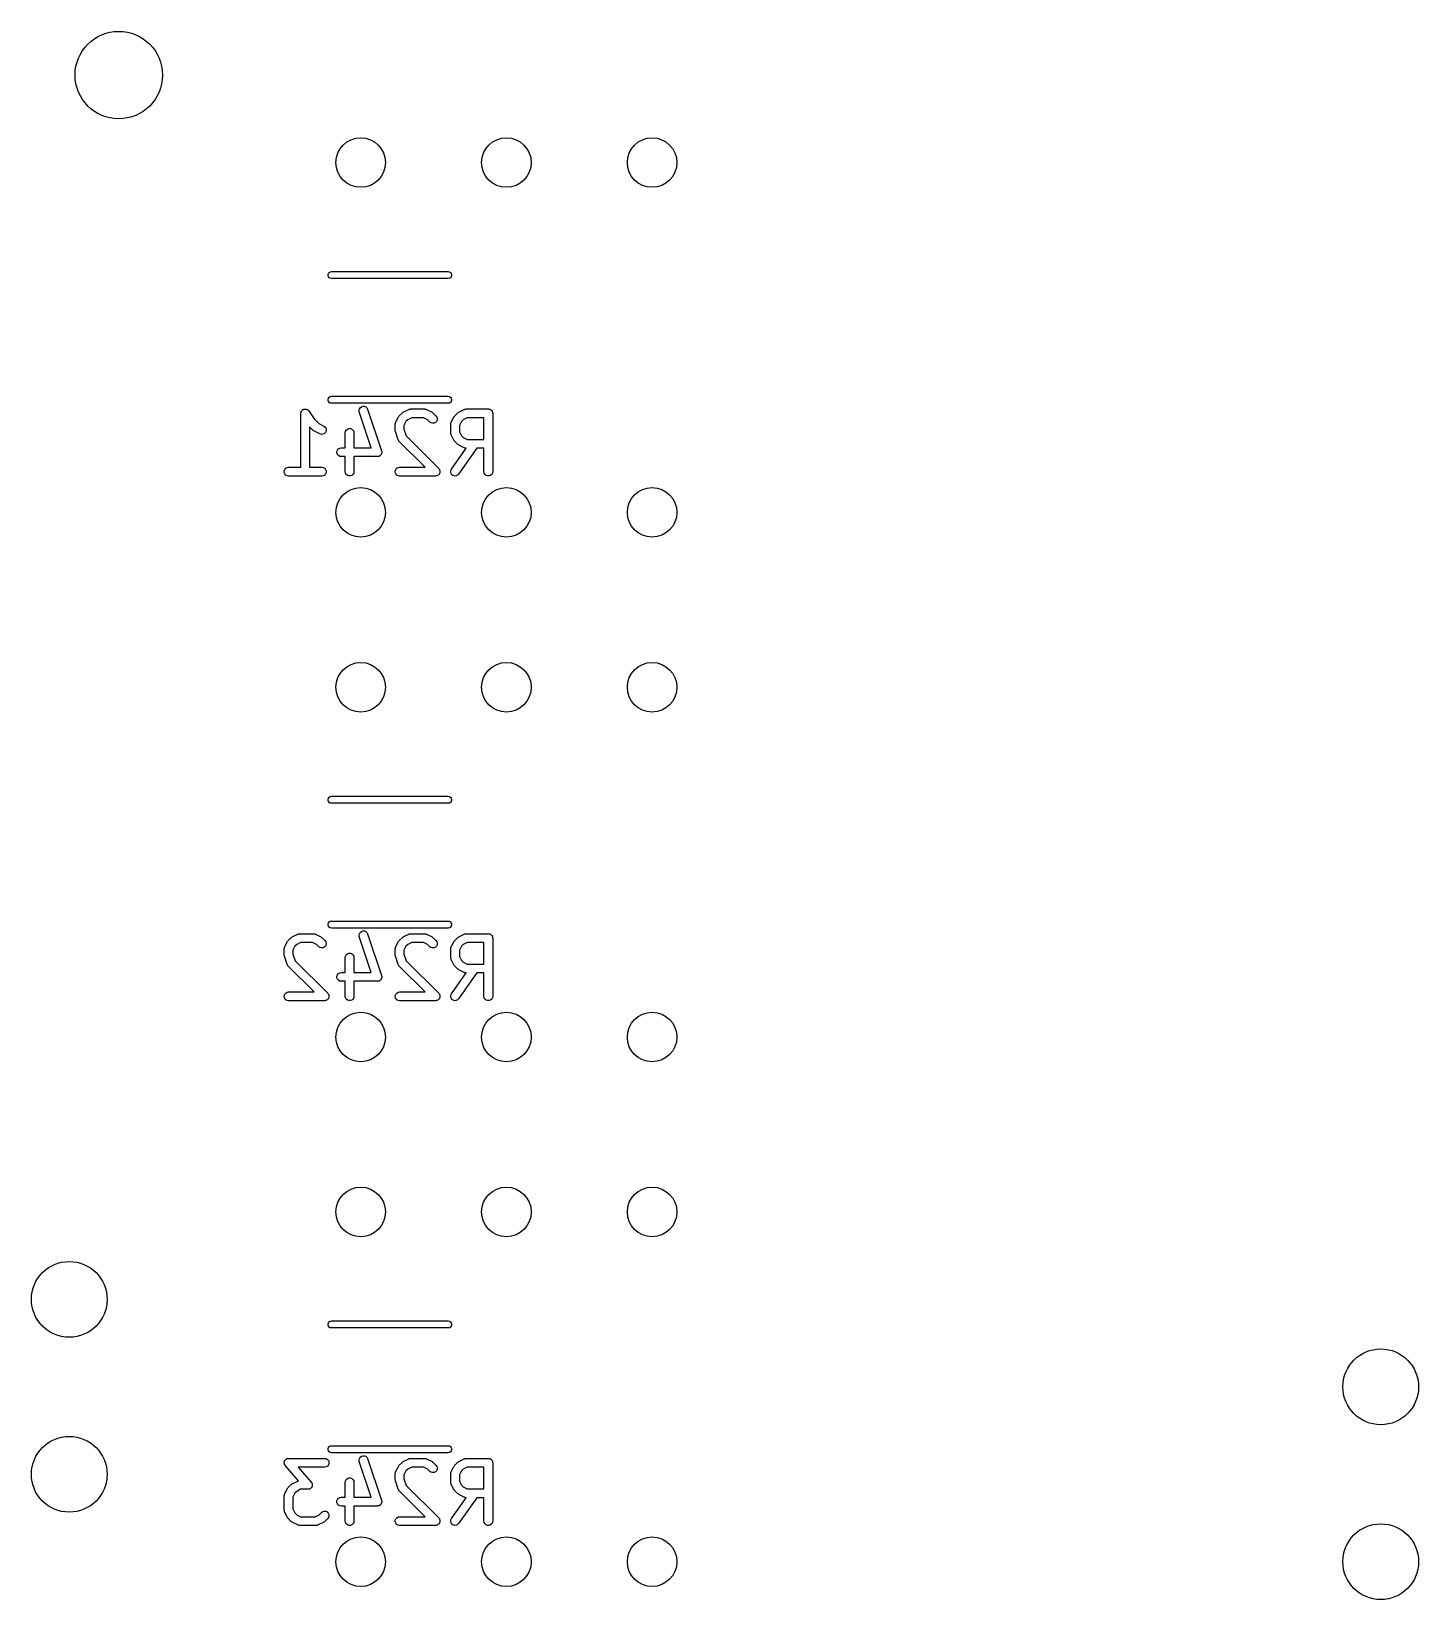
# Model space of a CAD drawing. Extents: x 25 to 326, y -201 to -21.
# Drawn here: x 186.85 to 210.65, y -200.65 to -173.75 of the extents above; entities that cross this region are included whole.
import ezdxf

# ---------------------------------------------------------------- set-up
doc = ezdxf.new("R2010")
doc.units = 0
doc.header["$MEASUREMENT"] = 0
doc.layers.add('BLACK', color=7, linetype='CONTINUOUS')

msp = doc.modelspace()

# ---------------------------------------------------------------- linework, layer by layer
at = {"layer": 'Black'}
for p, q in [((191.941, -177.92), (191.948, -177.9)), ((191.941, -177.94), (191.941, -177.92)), ((191.948, -177.96), (191.941, -177.94)), ((191.948, -177.9), (191.961, -177.884)), ((191.961, -177.976), (191.948, -177.96)), ((191.961, -177.884), (191.979, -177.874)), ((191.979, -177.986), (191.961, -177.976)), ((191.979, -177.874), (192, -177.87)), ((192, -177.99), (191.979, -177.986)), ((192, -177.87), (194, -177.87)), ((194, -177.99), (192, -177.99)), ((194, -177.87), (194.021, -177.874)), ((194.021, -177.986), (194, -177.99)), ((194.021, -177.874), (194.039, -177.884)), ((194.039, -177.976), (194.021, -177.986)), ((194.039, -177.884), (194.052, -177.9)), ((194.052, -177.96), (194.039, -177.976)), ((194.052, -177.9), (194.059, -177.92)), ((194.059, -177.94), (194.052, -177.96)), ((194.059, -177.92), (194.059, -177.94)), ((191.526, -180.232), (191.535, -180.229)), ((191.535, -180.229), (191.539, -180.229)), ((191.539, -180.229), (191.543, -180.228)), ((191.543, -180.228), (191.552, -180.229)), ((191.552, -180.229), (191.561, -180.229)), ((191.561, -180.229), (191.565, -180.23)), ((191.565, -180.23), (191.569, -180.23)), ((191.569, -180.23), (191.577, -180.234)), ((191.941, -180.06), (191.948, -180.04)), ((191.941, -180.08), (191.941, -180.06)), ((191.948, -180.1), (191.941, -180.08)), ((191.948, -180.04), (191.961, -180.024)), ((191.961, -180.116), (191.948, -180.1)), ((191.961, -180.024), (191.979, -180.014)), ((191.979, -180.126), (191.961, -180.116)), ((191.979, -180.014), (192, -180.01)), ((192, -180.13), (191.979, -180.126)), ((192, -180.01), (194, -180.01)), ((194, -180.13), (192, -180.13)), ((192.473, -180.253), (192.478, -180.227)), ((192.478, -180.227), (192.492, -180.205)), ((192.492, -180.205), (192.512, -180.189)), ((192.512, -180.189), (192.537, -180.181)), ((192.537, -180.181), (192.563, -180.181)), ((192.563, -180.181), (192.587, -180.191)), ((192.587, -180.191), (192.606, -180.208)), ((192.606, -180.208), (192.619, -180.231)), ((193.331, -180.232), (193.34, -180.23)), ((193.34, -180.23), (193.349, -180.228)), ((193.349, -180.228), (193.353, -180.228)), ((193.353, -180.228), (193.357, -180.227)), ((193.357, -180.227), (193.595, -180.227)), ((193.595, -180.227), (193.599, -180.228)), ((193.599, -180.228), (193.604, -180.228)), ((193.604, -180.228), (193.612, -180.23)), ((193.612, -180.23), (193.621, -180.232)), ((194, -180.01), (194.021, -180.014)), ((194.021, -180.126), (194, -180.13)), ((194.021, -180.014), (194.039, -180.024)), ((194.039, -180.116), (194.021, -180.126)), ((194.039, -180.024), (194.052, -180.04)), ((194.052, -180.1), (194.039, -180.116)), ((194.052, -180.04), (194.059, -180.06)), ((194.059, -180.08), (194.052, -180.1)), ((194.059, -180.06), (194.059, -180.08)), ((194.284, -180.232), (194.293, -180.23)), ((194.293, -180.23), (194.301, -180.228)), ((194.301, -180.228), (194.305, -180.228)), ((194.305, -180.228), (194.31, -180.227)), ((194.31, -180.227), (194.69, -180.227)), ((194.69, -180.227), (194.697, -180.229)), ((194.697, -180.229), (194.703, -180.229)), ((194.703, -180.229), (194.71, -180.231)), ((191.473, -180.294), (191.476, -180.286)), ((191.473, -180.298), (191.473, -180.294)), ((191.473, -180.302), (191.473, -180.298)), ((191.473, -181.227), (191.473, -180.302)), ((191.476, -180.286), (191.477, -180.277)), ((191.477, -180.277), (191.479, -180.273)), ((191.479, -180.273), (191.48, -180.269)), ((191.48, -180.269), (191.486, -180.262)), ((191.486, -180.262), (191.49, -180.254)), ((191.49, -180.254), (191.493, -180.252)), ((191.493, -180.252), (191.496, -180.248)), ((191.496, -180.248), (191.503, -180.243)), ((191.503, -180.243), (191.51, -180.237)), ((191.51, -180.237), (191.514, -180.236)), ((191.514, -180.236), (191.517, -180.234)), ((191.517, -180.234), (191.526, -180.232)), ((191.577, -180.234), (191.585, -180.237)), ((191.585, -180.237), (191.588, -180.24)), ((191.588, -180.24), (191.592, -180.242)), ((191.592, -180.242), (191.598, -180.248)), ((191.598, -180.248), (191.605, -180.254)), ((191.605, -180.254), (191.607, -180.258)), ((191.607, -180.258), (191.61, -180.261)), ((191.61, -180.261), (191.701, -180.397)), ((191.701, -180.397), (191.783, -180.479)), ((191.783, -180.479), (191.867, -180.521)), ((192.476, -180.278), (192.473, -180.253)), ((192.682, -180.894), (192.476, -180.278)), ((192.619, -180.231), (192.857, -180.945)), ((193.092, -180.484), (193.095, -180.476)), ((193.092, -180.489), (193.092, -180.484)), ((193.092, -180.493), (193.092, -180.489)), ((193.092, -180.588), (193.092, -180.493)), ((193.095, -180.476), (193.096, -180.467)), ((193.096, -180.467), (193.098, -180.463)), ((193.098, -180.463), (193.1, -180.459)), ((193.1, -180.459), (193.147, -180.364)), ((193.147, -180.364), (193.154, -180.354)), ((193.154, -180.354), (193.161, -180.345)), ((193.161, -180.345), (193.209, -180.297)), ((193.209, -180.297), (193.219, -180.29)), ((193.219, -180.29), (193.228, -180.283)), ((193.228, -180.283), (193.324, -180.235)), ((193.276, -180.442), (193.242, -180.511)), ((193.306, -180.412), (193.276, -180.442)), ((193.375, -180.377), (193.306, -180.412)), ((193.324, -180.235), (193.328, -180.234)), ((193.328, -180.234), (193.331, -180.232)), ((193.578, -180.377), (193.375, -180.377)), ((193.646, -180.412), (193.578, -180.377)), ((193.621, -180.232), (193.625, -180.234)), ((193.625, -180.234), (193.629, -180.235)), ((193.629, -180.235), (193.724, -180.283)), ((193.685, -180.451), (193.646, -180.412)), ((193.706, -180.466), (193.685, -180.451)), ((193.732, -180.472), (193.706, -180.466)), ((193.724, -180.283), (193.734, -180.29)), ((193.758, -180.47), (193.732, -180.472)), ((193.734, -180.29), (193.744, -180.297)), ((193.744, -180.297), (193.791, -180.345)), ((193.781, -180.459), (193.758, -180.47)), ((193.8, -180.441), (193.781, -180.459)), ((193.791, -180.345), (193.806, -180.366)), ((193.811, -180.417), (193.8, -180.441)), ((193.806, -180.366), (193.813, -180.391)), ((193.813, -180.391), (193.811, -180.417)), ((194.044, -180.493), (194.045, -180.489)), ((194.044, -180.636), (194.044, -180.493)), ((194.045, -180.484), (194.047, -180.476)), ((194.045, -180.489), (194.045, -180.484)), ((194.047, -180.476), (194.049, -180.467)), ((194.049, -180.467), (194.051, -180.463)), ((194.051, -180.463), (194.052, -180.459)), ((194.052, -180.459), (194.1, -180.364)), ((194.1, -180.364), (194.107, -180.354)), ((194.107, -180.354), (194.114, -180.345)), ((194.114, -180.345), (194.161, -180.297)), ((194.161, -180.297), (194.171, -180.29)), ((194.171, -180.29), (194.181, -180.283)), ((194.181, -180.283), (194.276, -180.235)), ((194.228, -180.442), (194.194, -180.511)), ((194.259, -180.412), (194.228, -180.442)), ((194.327, -180.377), (194.259, -180.412)), ((194.276, -180.235), (194.28, -180.234)), ((194.28, -180.234), (194.284, -180.232)), ((194.615, -180.377), (194.327, -180.377)), ((194.615, -180.751), (194.615, -180.377)), ((194.71, -180.231), (194.716, -180.232)), ((194.716, -180.232), (194.722, -180.235)), ((194.722, -180.235), (194.728, -180.237)), ((194.728, -180.237), (194.733, -180.242)), ((194.733, -180.242), (194.739, -180.245)), ((194.739, -180.245), (194.743, -180.25)), ((194.743, -180.25), (194.748, -180.254)), ((194.748, -180.254), (194.751, -180.26)), ((194.751, -180.26), (194.755, -180.265)), ((194.755, -180.265), (194.758, -180.271)), ((194.758, -180.271), (194.761, -180.277)), ((194.761, -180.277), (194.762, -180.283)), ((194.762, -180.283), (194.764, -180.289)), ((194.764, -180.289), (194.764, -180.296)), ((194.764, -180.296), (194.765, -180.302)), ((194.765, -180.302), (194.765, -181.302)), ((191.685, -180.594), (191.623, -180.531)), ((191.623, -180.531), (191.623, -181.227)), ((191.695, -180.6), (191.685, -180.594)), ((191.705, -180.608), (191.695, -180.6)), ((191.8, -180.655), (191.705, -180.608)), ((191.825, -180.663), (191.8, -180.655)), ((191.851, -180.661), (191.825, -180.663)), ((191.875, -180.651), (191.851, -180.661)), ((191.867, -180.521), (191.888, -180.537)), ((191.894, -180.633), (191.875, -180.651)), ((191.888, -180.537), (191.902, -180.558)), ((191.905, -180.609), (191.894, -180.633)), ((191.902, -180.558), (191.908, -180.584)), ((191.908, -180.584), (191.905, -180.609)), ((192.235, -180.636), (192.239, -180.61)), ((192.235, -180.894), (192.235, -180.636)), ((192.239, -180.61), (192.252, -180.588)), ((192.252, -180.588), (192.272, -180.571)), ((192.272, -180.571), (192.296, -180.562)), ((192.296, -180.562), (192.323, -180.562)), ((192.323, -180.562), (192.347, -180.571)), ((192.347, -180.571), (192.367, -180.588)), ((192.367, -180.588), (192.38, -180.61)), ((192.38, -180.61), (192.385, -180.636)), ((192.385, -180.636), (192.385, -180.894)), ((193.094, -180.6), (193.092, -180.588)), ((193.096, -180.612), (193.094, -180.6)), ((193.143, -180.755), (193.096, -180.612)), ((193.145, -180.758), (193.143, -180.755)), ((193.146, -180.763), (193.145, -180.758)), ((193.151, -180.77), (193.146, -180.763)), ((193.242, -180.511), (193.242, -180.576)), ((193.242, -180.576), (193.28, -180.69)), ((193.28, -180.69), (193.839, -181.249)), ((194.045, -180.64), (194.044, -180.636)), ((194.045, -180.644), (194.045, -180.64)), ((194.047, -180.653), (194.045, -180.644)), ((194.049, -180.661), (194.047, -180.653)), ((194.051, -180.665), (194.049, -180.661)), ((194.052, -180.669), (194.051, -180.665)), ((194.1, -180.764), (194.052, -180.669)), ((194.107, -180.774), (194.1, -180.764)), ((194.194, -180.511), (194.194, -180.618)), ((194.194, -180.618), (194.228, -180.687)), ((194.228, -180.687), (194.259, -180.717)), ((194.259, -180.717), (194.327, -180.751)), ((194.327, -180.751), (194.615, -180.751)), ((192.093, -180.956), (192.102, -180.932)), ((192.093, -180.982), (192.093, -180.956)), ((192.102, -181.007), (192.093, -180.982)), ((192.102, -180.932), (192.118, -180.912)), ((192.118, -181.027), (192.102, -181.007)), ((192.118, -180.912), (192.141, -180.899)), ((192.141, -181.04), (192.118, -181.027)), ((192.141, -180.899), (192.167, -180.894)), ((192.167, -180.894), (192.235, -180.894)), ((192.385, -180.894), (192.682, -180.894)), ((192.816, -181.037), (192.811, -181.04)), ((192.821, -181.035), (192.816, -181.037)), ((192.827, -181.03), (192.821, -181.035)), ((192.834, -181.027), (192.827, -181.03)), ((192.837, -181.022), (192.834, -181.027)), ((192.842, -181.019), (192.837, -181.022)), ((192.846, -181.012), (192.842, -181.019)), ((192.851, -181.007), (192.846, -181.012)), ((192.853, -181.001), (192.851, -181.007)), ((192.855, -180.997), (192.853, -181.001)), ((192.857, -180.989), (192.855, -180.997)), ((192.857, -180.945), (192.858, -180.951)), ((192.86, -180.982), (192.857, -180.989)), ((192.858, -180.951), (192.86, -180.956)), ((192.86, -180.956), (192.86, -180.964)), ((192.86, -180.964), (192.861, -180.971)), ((192.861, -180.971), (192.86, -180.977)), ((192.86, -180.977), (192.86, -180.982)), ((193.156, -180.778), (193.151, -180.77)), ((193.159, -180.78), (193.156, -180.778)), ((193.161, -180.784), (193.159, -180.78)), ((193.605, -181.227), (193.161, -180.784)), ((194.058, -181.259), (194.308, -180.901)), ((194.114, -180.784), (194.107, -180.774)), ((194.161, -180.832), (194.114, -180.784)), ((194.171, -180.838), (194.161, -180.832)), ((194.181, -180.846), (194.171, -180.838)), ((194.491, -180.901), (194.18, -181.345)), ((194.276, -180.893), (194.181, -180.846)), ((194.28, -180.895), (194.276, -180.893)), ((194.284, -180.897), (194.28, -180.895)), ((194.293, -180.898), (194.284, -180.897)), ((194.301, -180.901), (194.293, -180.898)), ((194.305, -180.9), (194.301, -180.901)), ((194.308, -180.901), (194.305, -180.9)), ((194.615, -180.901), (194.491, -180.901)), ((194.615, -181.302), (194.615, -180.901)), ((191.188, -181.289), (191.197, -181.265)), ((191.188, -181.315), (191.188, -181.289)), ((191.197, -181.265), (191.214, -181.245)), ((191.214, -181.245), (191.236, -181.232)), ((191.236, -181.232), (191.262, -181.227)), ((191.262, -181.227), (191.473, -181.227)), ((191.623, -181.227), (191.833, -181.227)), ((191.833, -181.227), (191.859, -181.232)), ((191.859, -181.232), (191.882, -181.245)), ((191.882, -181.245), (191.898, -181.265)), ((191.898, -181.265), (191.907, -181.289)), ((191.907, -181.289), (191.907, -181.315)), ((192.167, -181.044), (192.141, -181.04)), ((192.235, -181.044), (192.167, -181.044)), ((192.235, -181.302), (192.235, -181.044)), ((192.239, -181.328), (192.235, -181.302)), ((192.385, -181.302), (192.38, -181.328)), ((192.786, -181.044), (192.385, -181.044)), ((192.385, -181.044), (192.385, -181.302)), ((192.791, -181.043), (192.786, -181.044)), ((192.797, -181.043), (192.791, -181.043)), ((192.804, -181.041), (192.797, -181.043)), ((192.811, -181.04), (192.804, -181.041)), ((193.093, -181.289), (193.102, -181.265)), ((193.093, -181.315), (193.093, -181.289)), ((193.102, -181.265), (193.118, -181.245)), ((193.118, -181.245), (193.141, -181.232)), ((193.141, -181.232), (193.167, -181.227)), ((193.167, -181.227), (193.605, -181.227)), ((193.839, -181.249), (193.844, -181.257)), ((193.844, -181.257), (193.851, -181.265)), ((193.851, -181.265), (193.852, -181.268)), ((193.852, -181.268), (193.854, -181.271)), ((193.854, -181.271), (193.856, -181.28)), ((193.856, -181.28), (193.86, -181.289)), ((193.86, -181.289), (193.86, -181.293)), ((193.86, -181.293), (193.86, -181.296)), ((193.86, -181.296), (193.86, -181.306)), ((193.86, -181.306), (193.86, -181.315)), ((194.044, -181.309), (194.047, -181.283)), ((194.047, -181.283), (194.058, -181.259)), ((194.62, -181.328), (194.615, -181.302)), ((194.765, -181.302), (194.761, -181.328)), ((191.197, -181.34), (191.188, -181.315)), ((191.214, -181.36), (191.197, -181.34)), ((191.236, -181.373), (191.214, -181.36)), ((191.262, -181.377), (191.236, -181.373)), ((191.833, -181.377), (191.262, -181.377)), ((191.859, -181.373), (191.833, -181.377)), ((191.882, -181.36), (191.859, -181.373)), ((191.898, -181.34), (191.882, -181.36)), ((191.907, -181.315), (191.898, -181.34)), ((192.252, -181.351), (192.239, -181.328)), ((192.272, -181.367), (192.252, -181.351)), ((192.296, -181.376), (192.272, -181.367)), ((192.323, -181.376), (192.296, -181.376)), ((192.347, -181.367), (192.323, -181.376)), ((192.367, -181.351), (192.347, -181.367)), ((192.38, -181.328), (192.367, -181.351)), ((193.102, -181.34), (193.093, -181.315)), ((193.118, -181.36), (193.102, -181.34)), ((193.141, -181.373), (193.118, -181.36)), ((193.167, -181.377), (193.141, -181.373)), ((193.786, -181.377), (193.167, -181.377)), ((193.795, -181.376), (193.786, -181.377)), ((193.805, -181.375), (193.795, -181.376)), ((193.808, -181.373), (193.805, -181.375)), ((193.811, -181.373), (193.808, -181.373)), ((193.82, -181.368), (193.811, -181.373)), ((193.829, -181.364), (193.82, -181.368)), ((193.831, -181.361), (193.829, -181.364)), ((193.834, -181.36), (193.831, -181.361)), ((193.84, -181.352), (193.834, -181.36)), ((193.847, -181.345), (193.84, -181.352)), ((193.849, -181.342), (193.847, -181.345)), ((193.851, -181.34), (193.849, -181.342)), ((193.854, -181.331), (193.851, -181.34)), ((193.858, -181.322), (193.854, -181.331)), ((193.86, -181.315), (193.858, -181.319)), ((193.858, -181.319), (193.858, -181.322)), ((194.051, -181.334), (194.044, -181.309)), ((194.066, -181.355), (194.051, -181.334)), ((194.087, -181.37), (194.066, -181.355)), ((194.113, -181.377), (194.087, -181.37)), ((194.138, -181.375), (194.113, -181.377)), ((194.162, -181.364), (194.138, -181.375)), ((194.18, -181.345), (194.162, -181.364)), ((194.633, -181.351), (194.62, -181.328)), ((194.653, -181.367), (194.633, -181.351)), ((194.677, -181.376), (194.653, -181.367)), ((194.703, -181.376), (194.677, -181.376)), ((194.728, -181.367), (194.703, -181.376)), ((194.748, -181.351), (194.728, -181.367)), ((194.761, -181.328), (194.748, -181.351)), ((191.941, -186.92), (191.948, -186.9)), ((191.941, -186.94), (191.941, -186.92)), ((191.948, -186.96), (191.941, -186.94)), ((191.948, -186.9), (191.961, -186.884)), ((191.961, -186.884), (191.979, -186.874)), ((191.979, -186.874), (192, -186.87)), ((192, -186.87), (194, -186.87)), ((194, -186.87), (194.021, -186.874)), ((194.021, -186.874), (194.039, -186.884)), ((194.039, -186.884), (194.052, -186.9)), ((194.052, -186.9), (194.059, -186.92)), ((194.059, -186.94), (194.052, -186.96)), ((194.059, -186.92), (194.059, -186.94)), ((191.961, -186.976), (191.948, -186.96)), ((191.979, -186.986), (191.961, -186.976)), ((192, -186.99), (191.979, -186.986)), ((194, -186.99), (192, -186.99)), ((194.021, -186.986), (194, -186.99)), ((194.039, -186.976), (194.021, -186.986)), ((194.052, -186.96), (194.039, -186.976)), ((191.941, -189.06), (191.948, -189.04)), ((191.941, -189.08), (191.941, -189.06)), ((191.948, -189.1), (191.941, -189.08)), ((191.948, -189.04), (191.961, -189.024)), ((191.961, -189.116), (191.948, -189.1)), ((191.961, -189.024), (191.979, -189.014)), ((191.979, -189.014), (192, -189.01)), ((192, -189.01), (194, -189.01)), ((194, -189.01), (194.021, -189.014)), ((194.021, -189.014), (194.039, -189.024)), ((194.039, -189.024), (194.052, -189.04)), ((194.052, -189.1), (194.039, -189.116)), ((194.052, -189.04), (194.059, -189.06)), ((194.059, -189.08), (194.052, -189.1)), ((194.059, -189.06), (194.059, -189.08)), ((191.195, -189.459), (191.242, -189.364)), ((191.242, -189.364), (191.25, -189.354)), ((191.25, -189.354), (191.256, -189.345)), ((191.256, -189.345), (191.304, -189.297)), ((191.304, -189.297), (191.314, -189.29)), ((191.314, -189.29), (191.324, -189.283)), ((191.324, -189.283), (191.419, -189.235)), ((191.419, -189.235), (191.423, -189.234)), ((191.423, -189.234), (191.427, -189.232)), ((191.427, -189.232), (191.435, -189.23)), ((191.435, -189.23), (191.444, -189.228)), ((191.444, -189.228), (191.448, -189.228)), ((191.448, -189.228), (191.452, -189.227)), ((191.452, -189.227), (191.69, -189.227)), ((191.69, -189.227), (191.695, -189.228)), ((191.695, -189.228), (191.699, -189.228)), ((191.699, -189.228), (191.707, -189.23)), ((191.707, -189.23), (191.716, -189.232)), ((191.716, -189.232), (191.72, -189.234)), ((191.72, -189.234), (191.724, -189.235)), ((191.724, -189.235), (191.819, -189.283)), ((191.819, -189.283), (191.829, -189.29)), ((191.829, -189.29), (191.839, -189.297)), ((191.839, -189.297), (191.886, -189.345)), ((191.886, -189.345), (191.901, -189.366)), ((191.901, -189.366), (191.908, -189.391)), ((191.979, -189.126), (191.961, -189.116)), ((192, -189.13), (191.979, -189.126)), ((194, -189.13), (192, -189.13)), ((192.473, -189.253), (192.478, -189.227)), ((192.476, -189.278), (192.473, -189.253)), ((192.682, -189.894), (192.476, -189.278)), ((192.478, -189.227), (192.492, -189.205)), ((192.492, -189.205), (192.512, -189.189)), ((192.512, -189.189), (192.537, -189.181)), ((192.537, -189.181), (192.563, -189.181)), ((192.563, -189.181), (192.587, -189.191)), ((192.587, -189.191), (192.606, -189.208)), ((192.606, -189.208), (192.619, -189.231)), ((192.619, -189.231), (192.857, -189.945)), ((193.1, -189.459), (193.147, -189.364)), ((193.147, -189.364), (193.154, -189.354)), ((193.154, -189.354), (193.161, -189.345)), ((193.161, -189.345), (193.209, -189.297)), ((193.209, -189.297), (193.219, -189.29)), ((193.219, -189.29), (193.228, -189.283)), ((193.228, -189.283), (193.324, -189.235)), ((193.324, -189.235), (193.328, -189.234)), ((193.328, -189.234), (193.331, -189.232)), ((193.331, -189.232), (193.34, -189.23)), ((193.34, -189.23), (193.349, -189.228)), ((193.349, -189.228), (193.353, -189.228)), ((193.353, -189.228), (193.357, -189.227)), ((193.357, -189.227), (193.595, -189.227)), ((193.595, -189.227), (193.599, -189.228)), ((193.599, -189.228), (193.604, -189.228)), ((193.604, -189.228), (193.612, -189.23)), ((193.612, -189.23), (193.621, -189.232)), ((193.621, -189.232), (193.625, -189.234)), ((193.625, -189.234), (193.629, -189.235)), ((193.629, -189.235), (193.724, -189.283)), ((193.724, -189.283), (193.734, -189.29)), ((193.734, -189.29), (193.744, -189.297)), ((193.744, -189.297), (193.791, -189.345)), ((193.791, -189.345), (193.806, -189.366)), ((193.806, -189.366), (193.813, -189.391)), ((194.021, -189.126), (194, -189.13)), ((194.039, -189.116), (194.021, -189.126)), ((194.052, -189.459), (194.1, -189.364)), ((194.1, -189.364), (194.107, -189.354)), ((194.107, -189.354), (194.114, -189.345)), ((194.114, -189.345), (194.161, -189.297)), ((194.161, -189.297), (194.171, -189.29)), ((194.171, -189.29), (194.181, -189.283)), ((194.181, -189.283), (194.276, -189.235)), ((194.276, -189.235), (194.28, -189.234)), ((194.28, -189.234), (194.284, -189.232)), ((194.284, -189.232), (194.293, -189.23)), ((194.293, -189.23), (194.301, -189.228)), ((194.301, -189.228), (194.305, -189.228)), ((194.305, -189.228), (194.31, -189.227)), ((194.31, -189.227), (194.69, -189.227)), ((194.69, -189.227), (194.697, -189.229)), ((194.697, -189.229), (194.703, -189.229)), ((194.703, -189.229), (194.71, -189.231)), ((194.71, -189.231), (194.716, -189.232)), ((194.716, -189.232), (194.722, -189.235)), ((194.722, -189.235), (194.728, -189.237)), ((194.728, -189.237), (194.733, -189.242)), ((194.733, -189.242), (194.739, -189.245)), ((194.739, -189.245), (194.743, -189.25)), ((194.743, -189.25), (194.748, -189.254)), ((194.748, -189.254), (194.751, -189.26)), ((194.751, -189.26), (194.755, -189.265)), ((194.755, -189.265), (194.758, -189.271)), ((194.758, -189.271), (194.761, -189.277)), ((194.761, -189.277), (194.762, -189.283)), ((194.762, -189.283), (194.764, -189.289)), ((194.764, -189.289), (194.764, -189.296)), ((194.764, -189.296), (194.765, -189.302)), ((194.765, -189.302), (194.765, -190.302)), ((191.187, -189.484), (191.19, -189.476)), ((191.188, -189.489), (191.187, -189.484)), ((191.187, -189.493), (191.188, -189.489)), ((191.187, -189.588), (191.187, -189.493)), ((191.189, -189.6), (191.187, -189.588)), ((191.191, -189.612), (191.189, -189.6)), ((191.19, -189.476), (191.191, -189.467)), ((191.191, -189.467), (191.194, -189.463)), ((191.238, -189.755), (191.191, -189.612)), ((191.194, -189.463), (191.195, -189.459)), ((191.371, -189.442), (191.337, -189.511)), ((191.337, -189.511), (191.337, -189.576)), ((191.337, -189.576), (191.375, -189.69)), ((191.402, -189.412), (191.371, -189.442)), ((191.47, -189.377), (191.402, -189.412)), ((191.673, -189.377), (191.47, -189.377)), ((191.741, -189.412), (191.673, -189.377)), ((191.78, -189.451), (191.741, -189.412)), ((191.802, -189.466), (191.78, -189.451)), ((191.827, -189.472), (191.802, -189.466)), ((191.853, -189.47), (191.827, -189.472)), ((191.876, -189.459), (191.853, -189.47)), ((191.895, -189.441), (191.876, -189.459)), ((191.906, -189.417), (191.895, -189.441)), ((191.908, -189.391), (191.906, -189.417)), ((192.235, -189.636), (192.239, -189.61)), ((192.235, -189.894), (192.235, -189.636)), ((192.239, -189.61), (192.252, -189.588)), ((192.252, -189.588), (192.272, -189.571)), ((192.272, -189.571), (192.296, -189.562)), ((192.296, -189.562), (192.323, -189.562)), ((192.323, -189.562), (192.347, -189.571)), ((192.347, -189.571), (192.367, -189.588)), ((192.367, -189.588), (192.38, -189.61)), ((192.38, -189.61), (192.385, -189.636)), ((192.385, -189.636), (192.385, -189.894)), ((193.092, -189.484), (193.095, -189.476)), ((193.092, -189.489), (193.092, -189.484)), ((193.092, -189.493), (193.092, -189.489)), ((193.092, -189.588), (193.092, -189.493)), ((193.094, -189.6), (193.092, -189.588)), ((193.096, -189.612), (193.094, -189.6)), ((193.095, -189.476), (193.096, -189.467)), ((193.096, -189.467), (193.098, -189.463)), ((193.143, -189.755), (193.096, -189.612)), ((193.098, -189.463), (193.1, -189.459)), ((193.276, -189.442), (193.242, -189.511)), ((193.242, -189.511), (193.242, -189.576)), ((193.242, -189.576), (193.28, -189.69)), ((193.306, -189.412), (193.276, -189.442)), ((193.375, -189.377), (193.306, -189.412)), ((193.578, -189.377), (193.375, -189.377)), ((193.646, -189.412), (193.578, -189.377)), ((193.685, -189.451), (193.646, -189.412)), ((193.706, -189.466), (193.685, -189.451)), ((193.732, -189.472), (193.706, -189.466)), ((193.758, -189.47), (193.732, -189.472)), ((193.781, -189.459), (193.758, -189.47)), ((193.8, -189.441), (193.781, -189.459)), ((193.811, -189.417), (193.8, -189.441)), ((193.813, -189.391), (193.811, -189.417)), ((194.044, -189.493), (194.045, -189.489)), ((194.044, -189.636), (194.044, -189.493)), ((194.045, -189.64), (194.044, -189.636)), ((194.045, -189.484), (194.047, -189.476)), ((194.045, -189.489), (194.045, -189.484)), ((194.045, -189.644), (194.045, -189.64)), ((194.047, -189.653), (194.045, -189.644)), ((194.047, -189.476), (194.049, -189.467)), ((194.049, -189.467), (194.051, -189.463)), ((194.051, -189.463), (194.052, -189.459)), ((194.228, -189.442), (194.194, -189.511)), ((194.194, -189.511), (194.194, -189.618)), ((194.194, -189.618), (194.228, -189.687)), ((194.259, -189.412), (194.228, -189.442)), ((194.327, -189.377), (194.259, -189.412)), ((194.615, -189.377), (194.327, -189.377)), ((194.615, -189.751), (194.615, -189.377)), ((191.24, -189.758), (191.238, -189.755)), ((191.242, -189.763), (191.24, -189.758)), ((191.247, -189.77), (191.242, -189.763)), ((191.251, -189.778), (191.247, -189.77)), ((191.254, -189.78), (191.251, -189.778)), ((191.256, -189.784), (191.254, -189.78)), ((191.7, -190.227), (191.256, -189.784)), ((191.375, -189.69), (191.934, -190.249)), ((192.102, -189.932), (192.118, -189.912)), ((192.118, -189.912), (192.141, -189.899)), ((192.141, -189.899), (192.167, -189.894)), ((192.167, -189.894), (192.235, -189.894)), ((192.385, -189.894), (192.682, -189.894)), ((193.145, -189.758), (193.143, -189.755)), ((193.146, -189.763), (193.145, -189.758)), ((193.151, -189.77), (193.146, -189.763)), ((193.156, -189.778), (193.151, -189.77)), ((193.159, -189.78), (193.156, -189.778)), ((193.161, -189.784), (193.159, -189.78)), ((193.605, -190.227), (193.161, -189.784)), ((193.28, -189.69), (193.839, -190.249)), ((194.049, -189.661), (194.047, -189.653)), ((194.051, -189.665), (194.049, -189.661)), ((194.052, -189.669), (194.051, -189.665)), ((194.1, -189.764), (194.052, -189.669)), ((194.058, -190.259), (194.308, -189.901)), ((194.107, -189.774), (194.1, -189.764)), ((194.114, -189.784), (194.107, -189.774)), ((194.161, -189.832), (194.114, -189.784)), ((194.171, -189.838), (194.161, -189.832)), ((194.181, -189.846), (194.171, -189.838)), ((194.491, -189.901), (194.18, -190.345)), ((194.276, -189.893), (194.181, -189.846)), ((194.228, -189.687), (194.259, -189.717)), ((194.259, -189.717), (194.327, -189.751)), ((194.28, -189.895), (194.276, -189.893)), ((194.284, -189.897), (194.28, -189.895)), ((194.293, -189.898), (194.284, -189.897)), ((194.301, -189.901), (194.293, -189.898)), ((194.305, -189.9), (194.301, -189.901)), ((194.308, -189.901), (194.305, -189.9)), ((194.327, -189.751), (194.615, -189.751)), ((194.615, -189.901), (194.491, -189.901)), ((194.615, -190.302), (194.615, -189.901)), ((192.093, -189.956), (192.102, -189.932)), ((192.093, -189.982), (192.093, -189.956)), ((192.102, -190.007), (192.093, -189.982)), ((192.118, -190.027), (192.102, -190.007)), ((192.141, -190.04), (192.118, -190.027)), ((192.167, -190.044), (192.141, -190.04)), ((192.235, -190.044), (192.167, -190.044)), ((192.235, -190.302), (192.235, -190.044)), ((192.786, -190.044), (192.385, -190.044)), ((192.385, -190.044), (192.385, -190.302)), ((192.791, -190.043), (192.786, -190.044)), ((192.797, -190.043), (192.791, -190.043)), ((192.804, -190.041), (192.797, -190.043)), ((192.811, -190.04), (192.804, -190.041)), ((192.816, -190.037), (192.811, -190.04)), ((192.821, -190.035), (192.816, -190.037)), ((192.827, -190.03), (192.821, -190.035)), ((192.834, -190.027), (192.827, -190.03)), ((192.837, -190.022), (192.834, -190.027)), ((192.842, -190.019), (192.837, -190.022)), ((192.846, -190.012), (192.842, -190.019)), ((192.851, -190.007), (192.846, -190.012)), ((192.853, -190.001), (192.851, -190.007)), ((192.855, -189.997), (192.853, -190.001)), ((192.857, -189.989), (192.855, -189.997)), ((192.857, -189.945), (192.858, -189.951)), ((192.86, -189.982), (192.857, -189.989)), ((192.858, -189.951), (192.86, -189.956)), ((192.86, -189.956), (192.86, -189.964)), ((192.86, -189.964), (192.861, -189.971)), ((192.861, -189.971), (192.86, -189.977)), ((192.86, -189.977), (192.86, -189.982)), ((191.188, -190.289), (191.197, -190.265)), ((191.188, -190.315), (191.188, -190.289)), ((191.197, -190.34), (191.188, -190.315)), ((191.197, -190.265), (191.214, -190.245)), ((191.214, -190.36), (191.197, -190.34)), ((191.214, -190.245), (191.236, -190.232)), ((191.236, -190.373), (191.214, -190.36)), ((191.236, -190.232), (191.262, -190.227)), ((191.262, -190.377), (191.236, -190.373)), ((191.262, -190.227), (191.7, -190.227)), ((191.881, -190.377), (191.262, -190.377)), ((191.891, -190.376), (191.881, -190.377)), ((191.9, -190.375), (191.891, -190.376)), ((191.903, -190.373), (191.9, -190.375)), ((191.907, -190.373), (191.903, -190.373)), ((191.915, -190.368), (191.907, -190.373)), ((191.924, -190.364), (191.915, -190.368)), ((191.926, -190.361), (191.924, -190.364)), ((191.929, -190.36), (191.926, -190.361)), ((191.935, -190.352), (191.929, -190.36)), ((191.934, -190.249), (191.94, -190.257)), ((191.942, -190.345), (191.935, -190.352)), ((191.94, -190.257), (191.946, -190.265)), ((191.944, -190.342), (191.942, -190.345)), ((191.946, -190.34), (191.944, -190.342)), ((191.946, -190.265), (191.947, -190.268)), ((191.949, -190.331), (191.946, -190.34)), ((191.947, -190.268), (191.949, -190.271)), ((191.949, -190.271), (191.951, -190.28)), ((191.953, -190.322), (191.949, -190.331)), ((191.951, -190.28), (191.955, -190.289)), ((191.954, -190.319), (191.953, -190.322)), ((191.955, -190.315), (191.954, -190.319)), ((191.955, -190.289), (191.955, -190.293)), ((191.955, -190.293), (191.956, -190.296)), ((191.956, -190.296), (191.955, -190.306)), ((191.955, -190.306), (191.955, -190.315)), ((192.239, -190.328), (192.235, -190.302)), ((192.252, -190.351), (192.239, -190.328)), ((192.272, -190.367), (192.252, -190.351)), ((192.296, -190.376), (192.272, -190.367)), ((192.323, -190.376), (192.296, -190.376)), ((192.347, -190.367), (192.323, -190.376)), ((192.367, -190.351), (192.347, -190.367)), ((192.38, -190.328), (192.367, -190.351)), ((192.385, -190.302), (192.38, -190.328)), ((193.093, -190.289), (193.102, -190.265)), ((193.093, -190.315), (193.093, -190.289)), ((193.102, -190.34), (193.093, -190.315)), ((193.102, -190.265), (193.118, -190.245)), ((193.118, -190.36), (193.102, -190.34)), ((193.118, -190.245), (193.141, -190.232)), ((193.141, -190.373), (193.118, -190.36)), ((193.141, -190.232), (193.167, -190.227)), ((193.167, -190.377), (193.141, -190.373)), ((193.167, -190.227), (193.605, -190.227)), ((193.786, -190.377), (193.167, -190.377)), ((193.795, -190.376), (193.786, -190.377)), ((193.805, -190.375), (193.795, -190.376)), ((193.808, -190.373), (193.805, -190.375)), ((193.811, -190.373), (193.808, -190.373)), ((193.82, -190.368), (193.811, -190.373)), ((193.829, -190.364), (193.82, -190.368)), ((193.831, -190.361), (193.829, -190.364)), ((193.834, -190.36), (193.831, -190.361)), ((193.84, -190.352), (193.834, -190.36)), ((193.839, -190.249), (193.844, -190.257)), ((193.847, -190.345), (193.84, -190.352)), ((193.844, -190.257), (193.851, -190.265)), ((193.849, -190.342), (193.847, -190.345)), ((193.851, -190.34), (193.849, -190.342)), ((193.851, -190.265), (193.852, -190.268)), ((193.854, -190.331), (193.851, -190.34)), ((193.852, -190.268), (193.854, -190.271)), ((193.854, -190.271), (193.856, -190.28)), ((193.858, -190.322), (193.854, -190.331)), ((193.856, -190.28), (193.86, -190.289)), ((193.86, -190.315), (193.858, -190.319)), ((193.858, -190.319), (193.858, -190.322)), ((193.86, -190.289), (193.86, -190.293)), ((193.86, -190.293), (193.86, -190.296)), ((193.86, -190.296), (193.86, -190.306)), ((193.86, -190.306), (193.86, -190.315)), ((194.044, -190.309), (194.047, -190.283)), ((194.051, -190.334), (194.044, -190.309)), ((194.047, -190.283), (194.058, -190.259)), ((194.066, -190.355), (194.051, -190.334)), ((194.087, -190.37), (194.066, -190.355)), ((194.113, -190.377), (194.087, -190.37)), ((194.138, -190.375), (194.113, -190.377)), ((194.162, -190.364), (194.138, -190.375)), ((194.18, -190.345), (194.162, -190.364)), ((194.62, -190.328), (194.615, -190.302)), ((194.633, -190.351), (194.62, -190.328)), ((194.653, -190.367), (194.633, -190.351)), ((194.677, -190.376), (194.653, -190.367)), ((194.703, -190.376), (194.677, -190.376)), ((194.728, -190.367), (194.703, -190.376)), ((194.748, -190.351), (194.728, -190.367)), ((194.761, -190.328), (194.748, -190.351)), ((194.765, -190.302), (194.761, -190.328)), ((191.941, -195.92), (191.948, -195.9)), ((191.941, -195.94), (191.941, -195.92)), ((191.948, -195.96), (191.941, -195.94)), ((191.948, -195.9), (191.961, -195.884)), ((191.961, -195.976), (191.948, -195.96)), ((191.961, -195.884), (191.979, -195.874)), ((191.979, -195.986), (191.961, -195.976)), ((191.979, -195.874), (192, -195.87)), ((192, -195.99), (191.979, -195.986)), ((192, -195.87), (194, -195.87)), ((194, -195.99), (192, -195.99)), ((194, -195.87), (194.021, -195.874)), ((194.021, -195.986), (194, -195.99)), ((194.021, -195.874), (194.039, -195.884)), ((194.039, -195.976), (194.021, -195.986)), ((194.039, -195.884), (194.052, -195.9)), ((194.052, -195.96), (194.039, -195.976)), ((194.052, -195.9), (194.059, -195.92)), ((194.059, -195.94), (194.052, -195.96)), ((194.059, -195.92), (194.059, -195.94)), ((191.203, -198.255), (191.209, -198.251)), ((191.209, -198.251), (191.214, -198.245)), ((191.214, -198.245), (191.219, -198.242)), ((191.219, -198.242), (191.223, -198.238)), ((191.223, -198.238), (191.23, -198.236)), ((191.23, -198.236), (191.236, -198.232)), ((191.236, -198.232), (191.242, -198.231)), ((191.242, -198.231), (191.247, -198.229)), ((191.247, -198.229), (191.255, -198.229)), ((191.255, -198.229), (191.262, -198.227)), ((191.262, -198.227), (191.881, -198.227)), ((191.881, -198.227), (191.907, -198.232)), ((191.907, -198.232), (191.929, -198.245)), ((191.929, -198.245), (191.946, -198.265)), ((191.941, -198.06), (191.948, -198.04)), ((191.941, -198.08), (191.941, -198.06)), ((191.948, -198.1), (191.941, -198.08)), ((191.948, -198.04), (191.961, -198.024)), ((191.961, -198.116), (191.948, -198.1)), ((191.961, -198.024), (191.979, -198.014)), ((191.979, -198.126), (191.961, -198.116)), ((191.979, -198.014), (192, -198.01)), ((192, -198.13), (191.979, -198.126)), ((192, -198.01), (194, -198.01)), ((194, -198.13), (192, -198.13)), ((192.473, -198.253), (192.478, -198.227)), ((192.476, -198.278), (192.473, -198.253)), ((192.478, -198.227), (192.492, -198.205)), ((192.492, -198.205), (192.512, -198.189)), ((192.512, -198.189), (192.537, -198.181)), ((192.537, -198.181), (192.563, -198.181)), ((192.563, -198.181), (192.587, -198.191)), ((192.587, -198.191), (192.606, -198.208)), ((192.606, -198.208), (192.619, -198.231)), ((192.619, -198.231), (192.857, -198.945)), ((193.228, -198.283), (193.324, -198.235)), ((193.324, -198.235), (193.328, -198.234)), ((193.328, -198.234), (193.331, -198.232)), ((193.331, -198.232), (193.34, -198.23)), ((193.34, -198.23), (193.349, -198.228)), ((193.349, -198.228), (193.353, -198.228)), ((193.353, -198.228), (193.357, -198.227)), ((193.357, -198.227), (193.595, -198.227)), ((193.595, -198.227), (193.599, -198.228)), ((193.599, -198.228), (193.604, -198.228)), ((193.604, -198.228), (193.612, -198.23)), ((193.612, -198.23), (193.621, -198.232)), ((193.621, -198.232), (193.625, -198.234)), ((193.625, -198.234), (193.629, -198.235)), ((193.629, -198.235), (193.724, -198.283)), ((194, -198.01), (194.021, -198.014)), ((194.021, -198.126), (194, -198.13)), ((194.021, -198.014), (194.039, -198.024)), ((194.039, -198.116), (194.021, -198.126)), ((194.039, -198.024), (194.052, -198.04)), ((194.052, -198.1), (194.039, -198.116)), ((194.052, -198.04), (194.059, -198.06)), ((194.059, -198.08), (194.052, -198.1)), ((194.059, -198.06), (194.059, -198.08)), ((194.181, -198.283), (194.276, -198.235)), ((194.276, -198.235), (194.28, -198.234)), ((194.28, -198.234), (194.284, -198.232)), ((194.284, -198.232), (194.293, -198.23)), ((194.293, -198.23), (194.301, -198.228)), ((194.301, -198.228), (194.305, -198.228)), ((194.305, -198.228), (194.31, -198.227)), ((194.31, -198.227), (194.69, -198.227)), ((194.69, -198.227), (194.697, -198.229)), ((194.697, -198.229), (194.703, -198.229)), ((194.703, -198.229), (194.71, -198.231)), ((194.71, -198.231), (194.716, -198.232)), ((194.716, -198.232), (194.722, -198.235)), ((194.722, -198.235), (194.728, -198.237)), ((194.728, -198.237), (194.733, -198.242)), ((194.733, -198.242), (194.739, -198.245)), ((194.739, -198.245), (194.743, -198.25)), ((194.743, -198.25), (194.748, -198.254)), ((191.187, -198.304), (191.188, -198.297)), ((191.188, -198.31), (191.187, -198.304)), ((191.188, -198.289), (191.19, -198.284)), ((191.188, -198.297), (191.188, -198.289)), ((191.188, -198.315), (191.188, -198.31)), ((191.191, -198.322), (191.188, -198.315)), ((191.19, -198.284), (191.191, -198.278)), ((191.191, -198.278), (191.194, -198.272)), ((191.192, -198.329), (191.191, -198.322)), ((191.195, -198.334), (191.192, -198.329)), ((191.194, -198.272), (191.197, -198.265)), ((191.197, -198.34), (191.195, -198.334)), ((191.197, -198.265), (191.201, -198.26)), ((191.202, -198.345), (191.197, -198.34)), ((191.201, -198.26), (191.203, -198.255)), ((191.205, -198.352), (191.202, -198.345)), ((191.433, -198.612), (191.205, -198.352)), ((191.881, -198.377), (191.427, -198.377)), ((191.427, -198.377), (191.652, -198.634)), ((191.907, -198.373), (191.881, -198.377)), ((191.929, -198.36), (191.907, -198.373)), ((191.946, -198.34), (191.929, -198.36)), ((191.946, -198.265), (191.955, -198.289)), ((191.955, -198.315), (191.946, -198.34)), ((191.955, -198.289), (191.955, -198.315)), ((192.682, -198.894), (192.476, -198.278)), ((193.092, -198.484), (193.095, -198.476)), ((193.092, -198.489), (193.092, -198.484)), ((193.092, -198.493), (193.092, -198.489)), ((193.092, -198.588), (193.092, -198.493)), ((193.095, -198.476), (193.096, -198.467)), ((193.096, -198.467), (193.098, -198.463)), ((193.098, -198.463), (193.1, -198.459)), ((193.1, -198.459), (193.147, -198.364)), ((193.147, -198.364), (193.154, -198.354)), ((193.154, -198.354), (193.161, -198.345)), ((193.161, -198.345), (193.209, -198.297)), ((193.209, -198.297), (193.219, -198.29)), ((193.219, -198.29), (193.228, -198.283)), ((193.276, -198.442), (193.242, -198.511)), ((193.242, -198.511), (193.242, -198.576)), ((193.306, -198.412), (193.276, -198.442)), ((193.375, -198.377), (193.306, -198.412)), ((193.578, -198.377), (193.375, -198.377)), ((193.646, -198.412), (193.578, -198.377)), ((193.685, -198.451), (193.646, -198.412)), ((193.706, -198.466), (193.685, -198.451)), ((193.732, -198.472), (193.706, -198.466)), ((193.724, -198.283), (193.734, -198.29)), ((193.758, -198.47), (193.732, -198.472)), ((193.734, -198.29), (193.744, -198.297)), ((193.744, -198.297), (193.791, -198.345)), ((193.781, -198.459), (193.758, -198.47)), ((193.8, -198.441), (193.781, -198.459)), ((193.791, -198.345), (193.806, -198.366)), ((193.811, -198.417), (193.8, -198.441)), ((193.806, -198.366), (193.813, -198.391)), ((193.813, -198.391), (193.811, -198.417)), ((194.044, -198.493), (194.045, -198.489)), ((194.044, -198.636), (194.044, -198.493)), ((194.045, -198.484), (194.047, -198.476)), ((194.045, -198.489), (194.045, -198.484)), ((194.047, -198.476), (194.049, -198.467)), ((194.049, -198.467), (194.051, -198.463)), ((194.051, -198.463), (194.052, -198.459)), ((194.052, -198.459), (194.1, -198.364)), ((194.1, -198.364), (194.107, -198.354)), ((194.107, -198.354), (194.114, -198.345)), ((194.114, -198.345), (194.161, -198.297)), ((194.161, -198.297), (194.171, -198.29)), ((194.171, -198.29), (194.181, -198.283)), ((194.228, -198.442), (194.194, -198.511)), ((194.194, -198.511), (194.194, -198.618)), ((194.259, -198.412), (194.228, -198.442)), ((194.327, -198.377), (194.259, -198.412)), ((194.615, -198.377), (194.327, -198.377)), ((194.615, -198.751), (194.615, -198.377)), ((194.748, -198.254), (194.751, -198.26)), ((194.751, -198.26), (194.755, -198.265)), ((194.755, -198.265), (194.758, -198.271)), ((194.758, -198.271), (194.761, -198.277)), ((194.761, -198.277), (194.762, -198.283)), ((194.762, -198.283), (194.764, -198.289)), ((194.764, -198.289), (194.764, -198.296)), ((194.764, -198.296), (194.765, -198.302)), ((194.765, -198.302), (194.765, -199.302)), ((191.195, -198.84), (191.242, -198.745)), ((191.242, -198.745), (191.25, -198.735)), ((191.25, -198.735), (191.256, -198.726)), ((191.256, -198.726), (191.304, -198.678)), ((191.304, -198.678), (191.314, -198.671)), ((191.314, -198.671), (191.324, -198.664)), ((191.324, -198.664), (191.419, -198.616)), ((191.47, -198.758), (191.402, -198.793)), ((191.419, -198.616), (191.423, -198.615)), ((191.423, -198.615), (191.427, -198.613)), ((191.427, -198.613), (191.433, -198.612)), ((191.595, -198.758), (191.47, -198.758)), ((191.602, -198.757), (191.595, -198.758)), ((191.61, -198.757), (191.602, -198.757)), ((191.615, -198.755), (191.61, -198.757)), ((191.621, -198.754), (191.615, -198.755)), ((191.627, -198.75), (191.621, -198.754)), ((191.634, -198.747), (191.627, -198.75)), ((191.638, -198.744), (191.634, -198.747)), ((191.643, -198.741), (191.638, -198.744)), ((191.648, -198.735), (191.643, -198.741)), ((191.654, -198.73), (191.648, -198.735)), ((191.652, -198.634), (191.655, -198.64)), ((191.656, -198.725), (191.654, -198.73)), ((191.655, -198.64), (191.66, -198.646)), ((191.66, -198.721), (191.656, -198.725)), ((191.66, -198.646), (191.662, -198.651)), ((191.663, -198.714), (191.66, -198.721)), ((191.662, -198.651), (191.665, -198.656)), ((191.666, -198.708), (191.663, -198.714)), ((191.665, -198.656), (191.667, -198.663)), ((191.667, -198.702), (191.666, -198.708)), ((191.667, -198.663), (191.669, -198.67)), ((191.669, -198.696), (191.667, -198.702)), ((191.669, -198.67), (191.669, -198.676)), ((191.669, -198.676), (191.67, -198.682)), ((191.67, -198.682), (191.669, -198.689)), ((191.669, -198.689), (191.669, -198.696)), ((192.235, -198.636), (192.239, -198.61)), ((192.235, -198.894), (192.235, -198.636)), ((192.239, -198.61), (192.252, -198.588)), ((192.252, -198.588), (192.272, -198.571)), ((192.272, -198.571), (192.296, -198.562)), ((192.296, -198.562), (192.323, -198.562)), ((192.323, -198.562), (192.347, -198.571)), ((192.347, -198.571), (192.367, -198.588)), ((192.367, -198.588), (192.38, -198.61)), ((192.38, -198.61), (192.385, -198.636)), ((192.385, -198.636), (192.385, -198.894)), ((193.094, -198.6), (193.092, -198.588)), ((193.096, -198.612), (193.094, -198.6)), ((193.143, -198.755), (193.096, -198.612)), ((193.145, -198.758), (193.143, -198.755)), ((193.146, -198.763), (193.145, -198.758)), ((193.151, -198.77), (193.146, -198.763)), ((193.156, -198.778), (193.151, -198.77)), ((193.159, -198.78), (193.156, -198.778)), ((193.161, -198.784), (193.159, -198.78)), ((193.605, -199.227), (193.161, -198.784)), ((193.242, -198.576), (193.28, -198.69)), ((193.28, -198.69), (193.839, -199.249)), ((194.045, -198.64), (194.044, -198.636)), ((194.045, -198.644), (194.045, -198.64)), ((194.047, -198.653), (194.045, -198.644)), ((194.049, -198.661), (194.047, -198.653)), ((194.051, -198.665), (194.049, -198.661)), ((194.052, -198.669), (194.051, -198.665)), ((194.1, -198.764), (194.052, -198.669)), ((194.107, -198.774), (194.1, -198.764)), ((194.114, -198.784), (194.107, -198.774)), ((194.161, -198.832), (194.114, -198.784)), ((194.194, -198.618), (194.228, -198.687)), ((194.228, -198.687), (194.259, -198.717)), ((194.259, -198.717), (194.327, -198.751)), ((194.327, -198.751), (194.615, -198.751)), ((191.187, -198.865), (191.19, -198.857)), ((191.188, -198.87), (191.187, -198.865)), ((191.187, -198.874), (191.188, -198.87)), ((191.187, -199.112), (191.187, -198.874)), ((191.19, -198.857), (191.191, -198.848)), ((191.191, -198.848), (191.194, -198.844)), ((191.194, -198.844), (191.195, -198.84)), ((191.371, -198.823), (191.337, -198.892)), ((191.337, -198.892), (191.337, -199.094)), ((191.402, -198.793), (191.371, -198.823)), ((192.093, -198.956), (192.102, -198.932)), ((192.093, -198.982), (192.093, -198.956)), ((192.102, -199.007), (192.093, -198.982)), ((192.102, -198.932), (192.118, -198.912)), ((192.118, -199.027), (192.102, -199.007)), ((192.118, -198.912), (192.141, -198.899)), ((192.141, -199.04), (192.118, -199.027)), ((192.141, -198.899), (192.167, -198.894)), ((192.167, -199.044), (192.141, -199.04)), ((192.167, -198.894), (192.235, -198.894)), ((192.235, -199.044), (192.167, -199.044)), ((192.235, -199.302), (192.235, -199.044)), ((192.385, -198.894), (192.682, -198.894)), ((192.786, -199.044), (192.385, -199.044)), ((192.385, -199.044), (192.385, -199.302)), ((192.791, -199.043), (192.786, -199.044)), ((192.797, -199.043), (192.791, -199.043)), ((192.804, -199.041), (192.797, -199.043)), ((192.811, -199.04), (192.804, -199.041)), ((192.816, -199.037), (192.811, -199.04)), ((192.821, -199.035), (192.816, -199.037)), ((192.827, -199.03), (192.821, -199.035)), ((192.834, -199.027), (192.827, -199.03)), ((192.837, -199.022), (192.834, -199.027)), ((192.842, -199.019), (192.837, -199.022)), ((192.846, -199.012), (192.842, -199.019)), ((192.851, -199.007), (192.846, -199.012)), ((192.853, -199.001), (192.851, -199.007)), ((192.855, -198.997), (192.853, -199.001)), ((192.857, -198.989), (192.855, -198.997)), ((192.857, -198.945), (192.858, -198.951)), ((192.86, -198.982), (192.857, -198.989)), ((192.858, -198.951), (192.86, -198.956)), ((192.86, -198.956), (192.86, -198.964)), ((192.86, -198.964), (192.861, -198.971)), ((192.861, -198.971), (192.86, -198.977)), ((192.86, -198.977), (192.86, -198.982)), ((194.058, -199.259), (194.308, -198.901)), ((194.171, -198.838), (194.161, -198.832)), ((194.181, -198.846), (194.171, -198.838)), ((194.491, -198.901), (194.18, -199.345)), ((194.276, -198.893), (194.181, -198.846)), ((194.28, -198.895), (194.276, -198.893)), ((194.284, -198.897), (194.28, -198.895)), ((194.293, -198.898), (194.284, -198.897)), ((194.301, -198.901), (194.293, -198.898)), ((194.305, -198.9), (194.301, -198.901)), ((194.308, -198.901), (194.305, -198.9)), ((194.615, -198.901), (194.491, -198.901)), ((194.615, -199.302), (194.615, -198.901)), ((191.188, -199.116), (191.187, -199.112)), ((191.187, -199.12), (191.188, -199.116)), ((191.19, -199.129), (191.187, -199.12)), ((191.191, -199.138), (191.19, -199.129)), ((191.194, -199.141), (191.191, -199.138)), ((191.195, -199.145), (191.194, -199.141)), ((191.242, -199.241), (191.195, -199.145)), ((191.25, -199.25), (191.242, -199.241)), ((191.256, -199.26), (191.25, -199.25)), ((191.304, -199.308), (191.256, -199.26)), ((191.314, -199.315), (191.304, -199.308)), ((191.324, -199.322), (191.314, -199.315)), ((191.419, -199.369), (191.324, -199.322)), ((191.337, -199.094), (191.371, -199.163)), ((191.371, -199.163), (191.402, -199.193)), ((191.402, -199.193), (191.47, -199.227)), ((191.47, -199.227), (191.72, -199.227)), ((191.72, -199.227), (191.789, -199.193)), ((191.867, -199.322), (191.772, -199.369)), ((191.789, -199.193), (191.828, -199.154)), ((191.828, -199.154), (191.849, -199.139)), ((191.849, -199.139), (191.874, -199.132)), ((191.877, -199.315), (191.867, -199.322)), ((191.874, -199.132), (191.9, -199.135)), ((191.886, -199.308), (191.877, -199.315)), ((191.934, -199.26), (191.886, -199.308)), ((191.9, -199.135), (191.924, -199.146)), ((191.924, -199.146), (191.942, -199.164)), ((191.949, -199.239), (191.934, -199.26)), ((191.942, -199.164), (191.953, -199.188)), ((191.956, -199.214), (191.949, -199.239)), ((191.953, -199.188), (191.956, -199.214)), ((192.239, -199.328), (192.235, -199.302)), ((192.252, -199.351), (192.239, -199.328)), ((192.38, -199.328), (192.367, -199.351)), ((192.385, -199.302), (192.38, -199.328)), ((193.093, -199.289), (193.102, -199.265)), ((193.093, -199.315), (193.093, -199.289)), ((193.102, -199.34), (193.093, -199.315)), ((193.102, -199.265), (193.118, -199.245)), ((193.118, -199.245), (193.141, -199.232)), ((193.141, -199.232), (193.167, -199.227)), ((193.167, -199.227), (193.605, -199.227)), ((193.839, -199.249), (193.844, -199.257)), ((193.844, -199.257), (193.851, -199.265)), ((193.851, -199.265), (193.852, -199.268)), ((193.852, -199.268), (193.854, -199.271)), ((193.854, -199.271), (193.856, -199.28)), ((193.858, -199.322), (193.854, -199.331)), ((193.856, -199.28), (193.86, -199.289)), ((193.86, -199.315), (193.858, -199.319)), ((193.858, -199.319), (193.858, -199.322)), ((193.86, -199.289), (193.86, -199.293)), ((193.86, -199.293), (193.86, -199.296)), ((193.86, -199.296), (193.86, -199.306)), ((193.86, -199.306), (193.86, -199.315)), ((194.044, -199.309), (194.047, -199.283)), ((194.051, -199.334), (194.044, -199.309)), ((194.047, -199.283), (194.058, -199.259)), ((194.62, -199.328), (194.615, -199.302)), ((194.633, -199.351), (194.62, -199.328)), ((194.761, -199.328), (194.748, -199.351)), ((194.765, -199.302), (194.761, -199.328)), ((191.423, -199.371), (191.419, -199.369)), ((191.427, -199.373), (191.423, -199.371)), ((191.435, -199.374), (191.427, -199.373)), ((191.444, -199.377), (191.435, -199.374)), ((191.448, -199.377), (191.444, -199.377)), ((191.452, -199.377), (191.448, -199.377)), ((191.738, -199.377), (191.452, -199.377)), ((191.742, -199.377), (191.738, -199.377)), ((191.747, -199.377), (191.742, -199.377)), ((191.755, -199.374), (191.747, -199.377)), ((191.764, -199.373), (191.755, -199.374)), ((191.767, -199.371), (191.764, -199.373)), ((191.772, -199.369), (191.767, -199.371)), ((192.272, -199.367), (192.252, -199.351)), ((192.296, -199.376), (192.272, -199.367)), ((192.323, -199.376), (192.296, -199.376)), ((192.347, -199.367), (192.323, -199.376)), ((192.367, -199.351), (192.347, -199.367)), ((193.118, -199.36), (193.102, -199.34)), ((193.141, -199.373), (193.118, -199.36)), ((193.167, -199.377), (193.141, -199.373)), ((193.786, -199.377), (193.167, -199.377)), ((193.795, -199.376), (193.786, -199.377)), ((193.805, -199.375), (193.795, -199.376)), ((193.808, -199.373), (193.805, -199.375)), ((193.811, -199.373), (193.808, -199.373)), ((193.82, -199.368), (193.811, -199.373)), ((193.829, -199.364), (193.82, -199.368)), ((193.831, -199.361), (193.829, -199.364)), ((193.834, -199.36), (193.831, -199.361)), ((193.84, -199.352), (193.834, -199.36)), ((193.847, -199.345), (193.84, -199.352)), ((193.849, -199.342), (193.847, -199.345)), ((193.851, -199.34), (193.849, -199.342)), ((193.854, -199.331), (193.851, -199.34)), ((194.066, -199.355), (194.051, -199.334)), ((194.087, -199.37), (194.066, -199.355)), ((194.113, -199.377), (194.087, -199.37)), ((194.138, -199.375), (194.113, -199.377)), ((194.162, -199.364), (194.138, -199.375)), ((194.18, -199.345), (194.162, -199.364)), ((194.653, -199.367), (194.633, -199.351)), ((194.677, -199.376), (194.653, -199.367)), ((194.703, -199.376), (194.677, -199.376)), ((194.728, -199.367), (194.703, -199.376)), ((194.748, -199.351), (194.728, -199.367))]:
    msp.add_line(p, q, dxfattribs=at)
for centre, radius in [((188.35, -174.5), 0.75), ((192.5, -176), 0.425), ((195, -176), 0.425), ((197.5, -176), 0.425), ((192.5, -182), 0.425), ((195, -182), 0.425), ((197.5, -182), 0.425), ((192.5, -185), 0.425), ((195, -185), 0.425), ((197.5, -185), 0.425), ((192.5, -191), 0.425), ((195, -191), 0.425), ((197.5, -191), 0.425), ((192.5, -194), 0.425), ((195, -194), 0.425), ((197.5, -194), 0.425), ((187.5, -195.5), 0.65), ((210, -197), 0.65), ((187.5, -198.5), 0.65), ((192.5, -200), 0.425), ((195, -200), 0.425), ((197.5, -200), 0.425), ((210, -200), 0.65)]:
    msp.add_circle(centre, radius, dxfattribs=at)

doc.saveas('drawing.dxf')
